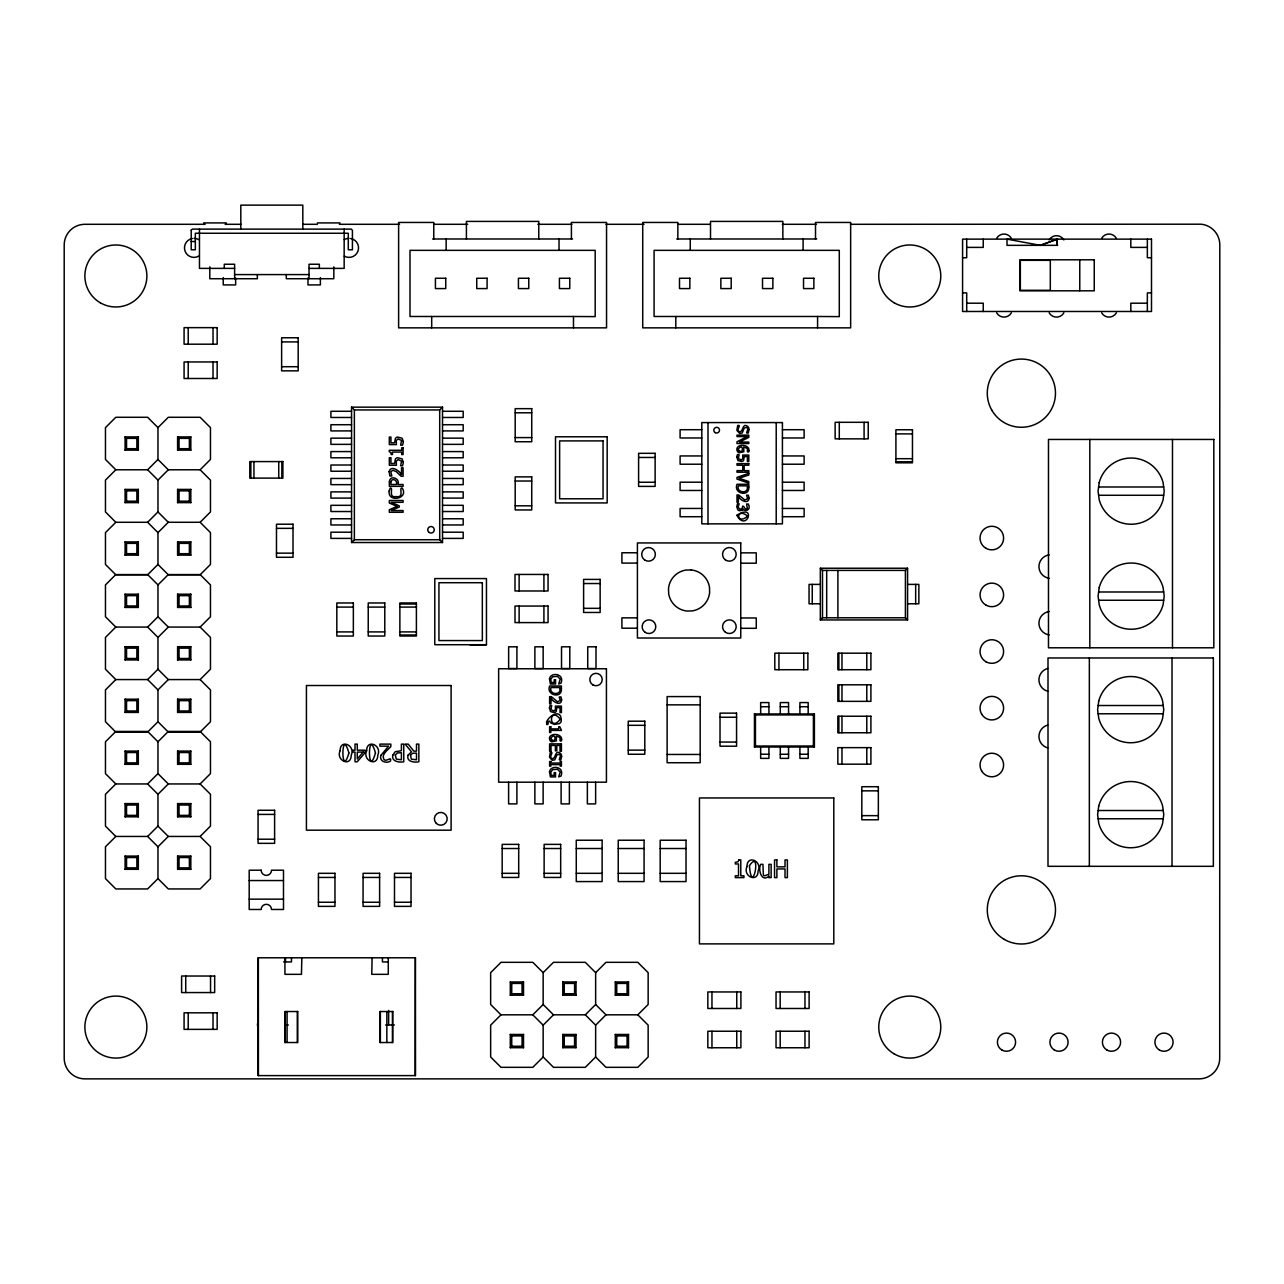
<?xml version="1.0" encoding="UTF-8"?>
<svg xmlns="http://www.w3.org/2000/svg" width="1284" height="1284" viewBox="0 0 1284 1284"><rect width="100%" height="100%" fill="white"/><g stroke="black" fill="none" stroke-linecap="round" stroke-linejoin="round"><path stroke-width="1.5" d="M301.82 957.784L301.467 974.331L284.936 974.331L284.936 957.784M372.103 957.784L371.75 974.331L388.282 974.331L388.282 957.784M550.676 738.412C556.502 730.323 556.486 746.036 550.676 738.412A1.942 1.942 0 0 0 551.35 739.953M738.043 449.32C743.885 441.247 743.869 456.96 738.043 449.32A1.942 1.942 0 0 0 738.717 450.861M743.195 509.25C745.202 511.979 751.557 510.053 748.315 504.018L746.63 504.018L747.304 508.416C744.543 511.016 744.576 505.559 742.73 506.105L742.04 508.849L739.552 509.09L738.123 506.827L739.151 503.809L737.481 503.697L736.759 506.923L737.851 509.828A3.675 3.675 0 0 0 739.728 510.791L743.195 509.25A2.552 2.552 0 0 1 741.799 510.631M125.094 450.138L126.538 448.694L126.538 438.358L125.094 436.913L138.319 436.913L138.319 450.138L125.094 450.138L125.094 436.913M138.319 450.138L136.874 448.694L136.874 438.358L138.319 436.913M157.964 459.447L168.3 469.784L200.127 469.784L210.464 459.447L210.464 427.62L200.127 417.284L168.3 417.284L157.964 427.62L157.964 459.447L147.628 469.784L115.801 469.784L105.465 480.12L105.465 511.947L115.801 522.283L147.628 522.283L157.964 532.619L157.964 564.446L147.628 574.783L115.801 574.783L105.465 564.446L105.465 532.619L115.801 522.283M125.094 502.638L126.538 501.193L136.874 501.193L138.319 502.638L138.319 489.413L125.094 489.413L125.094 502.638L138.319 502.638M136.874 501.193L136.874 490.857L138.319 489.413M177.593 450.138L179.038 448.694L189.374 448.694L190.818 450.138L177.593 450.138L177.593 436.913L190.818 436.913L190.818 450.138M189.374 448.694L189.374 438.358L190.818 436.913M147.628 522.283L157.964 511.947L157.964 480.12L168.3 469.784M125.094 555.137L126.538 553.693L136.874 553.693L138.319 555.137L125.094 555.137L125.094 541.912L138.319 541.912L138.319 555.137M136.874 553.693L136.874 543.357L138.319 541.912M177.593 502.638L179.038 501.193L189.374 501.193L190.818 502.638L177.593 502.638L177.593 489.413L190.818 489.413L190.818 502.638M189.374 501.193L189.374 490.857L190.818 489.413M157.964 532.619L168.3 522.283L200.127 522.283L210.464 511.947L210.464 480.12L200.127 469.784M125.094 607.444L126.538 605.984L126.538 595.648L125.094 594.203L138.319 594.203L138.319 607.444L125.094 607.444L125.094 594.203M138.319 607.444L136.874 605.984L136.874 595.648L138.319 594.203M177.593 555.137L179.038 553.693L189.374 553.693L190.818 555.137L190.818 541.912L177.593 541.912L177.593 555.137L190.818 555.137M189.374 553.693L189.374 543.357L190.818 541.912M157.964 616.737L168.3 627.073L200.127 627.073L210.464 616.737L210.464 584.91L200.127 574.574L168.3 574.574L157.964 584.91L157.964 616.737L147.628 627.073L115.801 627.073L105.465 637.41L105.465 669.237L115.801 679.573L147.628 679.573L157.964 689.909L157.964 721.736L147.628 732.073L115.801 732.073L105.465 721.736L105.465 689.909L115.801 679.573M125.094 659.928L126.538 658.483L136.874 658.483L138.319 659.928L138.319 646.703L125.094 646.703L125.094 659.928L138.319 659.928M136.874 658.483L136.874 648.147L138.319 646.703M177.593 607.444L179.038 605.984L189.374 605.984L190.818 607.444L177.593 607.444L177.593 594.203L190.818 594.203L190.818 607.444M177.593 594.203L179.038 595.648L189.374 595.648L190.818 594.203M147.628 679.573L157.964 669.237L157.964 637.41L168.3 627.073M125.094 712.427L126.538 710.983L136.874 710.983L138.319 712.427L138.319 699.202L125.094 699.202L125.094 712.427L138.319 712.427M125.094 699.202L126.538 700.647L136.874 700.647L138.319 699.202M177.593 659.928L179.038 658.483L189.374 658.483L190.818 659.928L177.593 659.928L177.593 646.703L190.818 646.703L190.818 659.928M189.374 658.483L189.374 648.147L190.818 646.703M157.964 689.909L168.3 679.573L200.127 679.573L210.464 669.237L210.464 637.41L200.127 627.073M442.515 542.522L439.706 539.729L439.706 409.949L442.515 407.156L351.559 407.156L351.559 542.522L442.515 542.522L442.515 407.156M125.094 764.317L126.538 762.873L136.874 762.873L138.319 764.317L138.319 751.092L125.094 751.092L125.094 764.317L138.319 764.317M136.874 762.873L136.874 752.536L138.319 751.092M177.593 712.427L179.038 710.983L189.374 710.983L190.818 712.427L190.818 699.202L177.593 699.202L177.593 712.427L190.818 712.427M189.374 710.983L189.374 700.647L190.818 699.202M351.559 542.522L354.368 539.729L354.368 409.949L351.559 407.156M157.964 773.61L168.3 783.946L200.127 783.946L210.464 773.61L210.464 741.783L200.127 731.447L168.3 731.447L157.964 741.783L157.964 773.61L147.628 783.946L115.801 783.946L105.465 794.282L105.465 826.11L115.801 836.446L147.628 836.446L157.964 846.782L157.964 878.609L147.628 888.945L115.801 888.945L105.465 878.609L105.465 846.782L115.801 836.446M125.094 816.817L126.538 815.372L136.874 815.372L138.319 816.817L138.319 803.591L125.094 803.591L125.094 816.817L138.319 816.817M136.874 815.372L136.874 805.036L138.319 803.591M177.593 764.317L179.038 762.873L189.374 762.873L190.818 764.317L190.818 751.092L177.593 751.092L177.593 764.317L190.818 764.317M189.374 762.873L189.374 752.536L190.818 751.092M147.628 836.446L157.964 826.11L157.964 794.282L168.3 783.946M125.094 869.316L126.538 867.872L136.874 867.872L138.319 869.316L138.319 856.091L125.094 856.091L125.094 869.316L138.319 869.316M136.874 867.872L136.874 857.535L138.319 856.091M177.593 816.817L179.038 815.372L189.374 815.372L190.818 816.817L177.593 816.817L177.593 803.591L190.818 803.591L190.818 816.817M189.374 815.372L189.374 805.036L190.818 803.591M157.964 846.782L168.3 836.446L200.127 836.446L210.464 846.782L210.464 878.609L200.127 888.945L168.3 888.945L157.964 878.609M200.127 836.446L210.464 826.11L210.464 794.282L200.127 783.946M177.593 869.316L179.038 867.872L189.374 867.872L190.818 869.316L190.818 856.091L177.593 856.091L177.593 869.316L190.818 869.316M189.374 867.872L189.374 857.535L190.818 856.091M820.332 619.947L822.498 617.781L905.413 617.781L907.579 619.947L907.579 568.234L820.332 568.234L820.332 619.947L907.579 619.947M820.332 568.234L822.498 570.401L905.413 570.401L907.579 568.234M754.446 747.015L755.441 746.02L813.398 746.02L814.393 747.015L814.393 713.952L754.446 713.952L754.446 747.015L814.393 747.015M510.294 995.196L511.738 993.752L511.738 983.416L510.294 981.971L523.519 981.971L523.519 995.196L510.294 995.196L510.294 981.971M523.519 995.196L522.074 993.752L522.074 983.416L523.519 981.971M500.985 1014.825L490.648 1025.162L490.648 1056.989L500.985 1067.325L532.812 1067.325L543.148 1056.989L543.148 1025.162L553.484 1014.825L585.311 1014.825L595.648 1004.489L595.648 972.662L585.311 962.326L553.484 962.326L543.148 972.662L543.148 1004.489L532.812 1014.825L500.985 1014.825L490.648 1004.489L490.648 972.662L500.985 962.326L532.812 962.326L543.148 972.662M754.446 713.952L755.441 714.931L813.398 714.931L814.393 713.952M510.294 1047.696L511.738 1046.251L522.074 1046.251L523.519 1047.696L523.519 1034.471L510.294 1034.471L510.294 1047.696L523.519 1047.696M522.074 1046.251L522.074 1035.915L523.519 1034.471M562.793 995.196L564.238 993.752L564.238 983.416L562.793 981.971L562.793 995.196L576.018 995.196L576.018 981.971L562.793 981.971M576.018 995.196L574.574 993.752L574.574 983.416L576.018 981.971M595.648 972.662L605.984 962.326L637.811 962.326L648.147 972.662L648.147 1004.489L637.811 1014.825L605.984 1014.825L595.648 1004.489M562.793 1047.696L564.238 1046.251L574.574 1046.251L576.018 1047.696L576.018 1034.471L562.793 1034.471L562.793 1047.696L576.018 1047.696M574.574 1046.251L574.574 1035.915L576.018 1034.471M615.293 995.196L616.737 993.752L616.737 983.416L615.293 981.971L615.293 995.196L628.518 995.196L628.518 981.971L615.293 981.971M628.518 995.196L627.073 993.752L627.073 983.416L628.518 981.971M637.811 1014.825L648.147 1025.162L648.147 1056.989L637.811 1067.325L605.984 1067.325L595.648 1056.989L595.648 1025.162L605.984 1014.825M595.648 1056.989L585.311 1067.325L553.484 1067.325L543.148 1056.989M615.293 1047.696L616.737 1046.251L627.073 1046.251L628.518 1047.696L615.293 1047.696L615.293 1034.471L628.518 1034.471L628.518 1047.696M627.073 1046.251L627.073 1035.915L628.518 1034.471M1057.647 245.34L1007.009 245.34L1007.009 239.129L1040.265 245.34L1057.117 239.129L1057.117 245.34L1057.037 239.129M1040.265 245.34L1057.647 239.129M203.626 222.918L226.321 222.918M317.308 222.918L340.003 222.918M205.119 224.299L84.872 224.299A20.672 20.672 0 0 0 64.2 244.875L64.2 1058.193A20.672 20.672 0 0 0 84.872 1078.865L1199.031 1078.865A20.672 20.672 0 0 0 1219.704 1058.193L1219.8 244.971A20.721 20.721 0 0 0 1201.102 224.202L850.473 224.299M225.165 224.299L241.199 224.299M303.329 224.299L317.357 224.299M339.393 224.299L399.533 224.299M433.591 224.299L467.665 224.299M537.819 224.299L571.878 224.299M605.952 224.299L644.038 224.299M678.112 224.299L710.18 224.299M782.325 224.299L816.399 224.299M432.612 238.984L572.568 238.984M676.716 238.984L816.672 238.984M191.204 241.52L195.345 241.52M966.708 247.395L983.239 247.395L983.239 239.129M1147.35 247.395L1130.819 247.395L1130.819 239.129M962.583 257.731L966.708 257.731L966.708 239.129M1151.491 257.731L1147.35 257.731L1147.35 239.129M234.619 268.388L199.469 268.388L199.469 229.114M309.027 268.388L344.16 268.388L344.16 229.114M234.619 274.583L309.027 274.583M962.583 292.88L966.708 292.88L966.708 311.482M1151.491 292.88L1147.35 292.88L1147.35 311.482M966.708 303.201L983.239 303.201L983.239 311.482M1147.35 303.201L1130.819 303.201L1130.819 311.482M573.483 316.49L409.997 316.49L409.997 250.348L595.182 250.348L595.182 316.618L573.483 316.49L573.483 327.853M817.587 316.49L654.086 316.49L654.086 250.348L839.287 250.348L839.287 316.618L817.587 316.49L817.587 327.853M281.629 341.913L298.177 341.913M281.629 366.71L298.177 366.71M354.368 409.949L439.706 409.949M351.559 411.281L330.903 411.281L330.903 417.477L351.559 417.477M442.515 411.281L463.187 411.281L463.187 417.477L442.515 417.477M515.189 412.806L531.736 412.806M351.559 424.715L330.903 424.715L330.903 430.91L351.559 430.91M442.515 424.715L463.187 424.715L463.187 430.91L442.515 430.91M701.802 429.707L680.103 429.707L680.103 437.972L701.802 437.972M782.421 429.707L804.121 429.707L804.121 437.972L782.421 437.972M895.911 433.896L912.459 433.896M515.189 437.603L531.736 437.603M351.559 438.149L330.903 438.149L330.903 444.36L351.559 444.36M442.515 438.149L463.187 438.149L463.187 444.36L442.515 444.36M126.538 438.358L136.874 438.358M177.593 436.913L179.038 438.358L189.374 438.358M126.538 448.694L136.874 448.694M351.559 451.583L330.903 451.583L330.903 457.794L351.559 457.794M442.515 451.583L463.187 451.583L463.187 457.794L442.515 457.794M701.802 455.948L680.103 455.948L680.103 464.214L701.802 464.214M782.421 455.948L804.121 455.948L804.121 464.214L782.421 464.214M638.597 457.457L655.129 457.457M895.911 458.693L912.459 458.693M895.911 461.791L912.459 461.791M351.559 465.017L330.903 465.017L330.903 471.228L351.559 471.228M442.515 465.017L463.187 465.017L463.187 471.228L442.515 471.228M351.559 478.451L330.903 478.451L330.903 484.662L351.559 484.662M442.515 478.451L463.187 478.451L463.187 484.662L442.515 484.662M515.189 481.018L531.736 481.018M638.597 482.254L655.129 482.254M701.802 482.206L680.103 482.206L680.103 490.472L701.802 490.472M782.421 482.206L804.121 482.206L804.121 490.472L782.421 490.472M1098.622 486.989L1163.673 486.989M125.094 489.413L126.538 490.857L136.874 490.857M177.593 489.413L179.038 490.857L189.374 490.857M351.559 491.884L330.903 491.884L330.903 498.096L351.559 498.096M442.515 491.884L463.187 491.884L463.187 498.096L442.515 498.096M1098.622 495.271L1163.673 495.271M351.559 505.318L330.903 505.318L330.903 511.53L351.559 511.53M442.515 505.318L463.187 505.318L463.187 511.53L442.515 511.53M515.189 505.816L531.736 505.816M701.802 508.448L680.103 508.448L680.103 516.714L701.802 516.714M782.421 508.448L804.121 508.448L804.121 516.714L782.421 516.714M351.559 518.768L330.903 518.768L330.903 524.963L351.559 524.963M442.515 518.768L463.187 518.768L463.187 524.963L442.515 524.963M276.477 528.35L293.009 528.35M351.559 532.202L330.903 532.202L330.903 538.397L351.559 538.397M442.515 532.202L463.187 532.202L463.187 538.397L442.515 538.397M354.368 539.729L439.706 539.729M125.094 541.912L126.538 543.357L136.874 543.357M177.593 541.912L179.038 543.357L189.374 543.357M637.346 552.762L621.905 552.762L621.905 563.098L637.346 563.098M740.804 552.858L756.26 552.858L756.26 563.194L740.804 563.194M276.477 553.147L293.009 553.147M583.61 583.53L600.142 583.53M820.332 584.397L809.048 584.397L809.048 603.785L820.332 603.785M907.579 584.397L918.862 584.397L918.862 603.785L907.579 603.785M1098.622 591.988L1163.673 591.988M126.538 595.648L136.874 595.648M1098.622 600.254L1163.673 600.254M399.87 603.994L416.401 603.994M126.538 605.984L136.874 605.984M336.825 607.091L353.357 607.091M368.235 607.091L384.783 607.091M399.87 607.091L416.401 607.091M583.61 608.327L600.142 608.327M637.346 617.861L621.905 617.861L621.905 628.197L637.346 628.197M740.804 617.973L756.26 617.973L756.26 628.309L740.804 628.309M336.825 631.905L353.357 631.905M368.235 631.905L384.783 631.905M399.87 631.905L416.401 631.905M399.87 635.002L416.401 635.002M486.459 644.712L434.794 644.712L434.794 578.57L486.459 578.57L486.459 644.777L469.928 644.777M125.094 646.703L126.538 648.147L136.874 648.147M177.593 646.703L179.038 648.147L189.374 648.147M177.593 699.202L179.038 700.647L189.374 700.647M667.118 704.852L700.181 704.852M1098.157 705.51L1163.208 705.51M760.658 706.714L768.923 706.714M780.287 706.714L788.553 706.714M799.916 706.714L808.182 706.714M1098.157 713.776L1163.208 713.776M720.019 717.258L736.567 717.258M628.261 725.316L644.793 725.316M720.019 742.056L736.567 742.056M628.261 750.129L644.793 750.129M125.094 751.092L126.538 752.536L136.874 752.536M177.593 751.092L179.038 752.536L189.374 752.536M760.658 754.254L768.923 754.254M780.287 754.254L788.553 754.254M799.916 754.254L808.182 754.254M667.118 754.462L700.181 754.462M861.821 790.848L878.352 790.848M125.094 803.591L126.538 805.036L136.874 805.036M177.593 803.591L179.038 805.036L189.374 805.036M1098.157 810.509L1163.208 810.509M258.068 814.409L274.615 814.409M861.821 815.645L878.352 815.645M1098.157 818.775L1163.208 818.775M258.068 839.206L274.615 839.206M502.172 848.515L518.704 848.515M544.127 848.515L560.675 848.515M576.275 848.515L602.116 848.515M618.23 848.515L644.07 848.515M660.185 848.515L686.025 848.515M125.094 856.091L126.538 857.535L136.874 857.535M177.593 856.091L179.038 857.535L189.374 857.535M502.172 873.313L518.704 873.313M544.127 873.313L560.675 873.313M576.275 873.313L602.116 873.313M618.23 873.313L644.07 873.313M660.185 873.313L686.025 873.313M318.432 877.437L334.963 877.437M363.067 877.437L379.615 877.437M394.493 877.437L411.024 877.437M249.192 880.551L283.491 880.551M249.192 899.153L283.491 899.153M318.432 902.251L334.963 902.251M363.067 902.251L379.615 902.251M394.493 902.251L411.024 902.251M283.603 961.925L291.484 961.925L291.484 957.784M388.346 961.925L382.439 961.925L382.439 957.784M511.738 983.416L522.074 983.416M564.238 983.416L574.574 983.416M616.737 983.416L627.073 983.416M511.738 993.752L522.074 993.752M564.238 993.752L574.574 993.752M616.737 993.752L627.073 993.752M285.289 1024.969L288.322 1024.969M385.601 1024.969L394.397 1024.969M510.294 1034.471L511.738 1035.915L522.074 1035.915M562.793 1034.471L564.238 1035.915L574.574 1035.915M615.293 1034.471L616.737 1035.915L627.073 1035.915M157.964 427.62L147.628 417.284L115.801 417.284L105.465 427.62L105.465 459.447L115.801 469.784M147.628 469.784L157.964 480.12M200.127 522.283L210.464 532.619L210.464 564.446L200.127 574.783L168.3 574.783L157.964 564.446M157.964 511.947L168.3 522.283M157.964 584.91L147.628 574.574L115.801 574.574L105.465 584.91L105.465 616.737L115.801 627.073M585.311 1014.825L595.648 1025.162M543.148 1004.489L553.484 1014.825M147.628 627.073L157.964 637.41M200.127 679.573L210.464 689.909L210.464 721.736L200.127 732.073L168.3 732.073L157.964 721.736M532.812 1014.825L543.148 1025.162M157.964 669.237L168.3 679.573M157.964 741.783L147.628 731.447L115.801 731.447L105.465 741.783L105.465 773.61L115.801 783.946M147.628 783.946L157.964 794.282M157.964 826.11L168.3 836.446M1172.485 439.449L1172.485 647.794M1172.019 657.97L1172.019 866.315M1089.811 439.449L1089.811 647.794M1089.346 657.97L1089.346 866.315M1079.764 259.801L1079.764 290.81M915.669 584.397L915.669 603.785M905.413 570.401L905.413 617.781M866.78 653.187L866.78 669.718M866.78 684.805L866.78 701.353M866.78 716.231L866.78 732.763M866.78 747.641L866.78 764.173M864.084 422.308L864.084 438.855M841.967 653.187L841.967 669.718M841.967 684.805L841.967 701.353M841.967 716.231L841.967 732.763M841.967 747.641L841.967 764.173M839.287 422.308L839.287 438.855M838.869 653.187L838.869 669.718M838.869 684.805L838.869 701.353M838.869 716.231L838.869 732.763M837.906 570.401L837.906 617.781M826.687 570.401L826.687 617.781M822.498 570.401L822.498 617.781M815.517 238.984L815.517 222.453L850.65 222.453L850.65 327.853L642.722 327.853L642.722 222.453L677.856 222.453L677.856 238.984M813.398 714.931L813.398 746.02M812.242 584.397L812.242 603.785M808.182 713.952L808.182 702.573L799.916 702.573L799.916 713.952M808.182 747.015L808.182 758.379L799.916 758.379L799.916 747.015M804.972 991.954L804.972 1008.486M804.972 1031.229L804.972 1047.76M803.736 653.187L803.736 669.718M803.11 238.984L803.11 250.348M788.553 713.952L788.553 702.573L780.287 702.573L780.287 713.952M788.553 747.015L788.553 758.379L780.287 758.379L780.287 747.015M782.855 238.984L782.855 221.41L710.517 221.41L710.517 238.984M780.174 991.954L780.174 1008.486M780.174 1031.229L780.174 1047.76M778.939 653.187L778.939 669.718M776.21 422.58L776.21 523.856M768.923 713.952L768.923 702.573L760.658 702.573L760.658 713.952M768.923 747.015L768.923 758.379L760.658 758.379L760.658 747.015M755.441 714.931L755.441 746.02M736.759 991.954L736.759 1008.486M736.759 1031.229L736.759 1047.76M711.962 991.954L711.962 1008.486M711.962 1031.229L711.962 1047.76M707.998 422.58L707.998 523.856M690.262 238.984L690.262 250.348M675.801 316.49L675.801 327.853M616.737 1035.915L616.737 1046.251M595.632 782.197L595.632 803.896L587.366 803.896L587.366 782.197M571.412 238.984L571.412 222.453L606.546 222.453L606.546 327.853L398.618 327.853L398.618 222.453L433.767 222.453L433.767 238.984M569.39 782.197L569.39 803.896L561.108 803.896L561.108 782.197M564.238 1035.915L564.238 1046.251M559.022 238.984L559.022 250.348M543.918 574.446L543.918 590.977M543.918 606.064L543.918 622.596M543.132 782.197L543.132 803.896L534.866 803.896L534.866 782.197M538.766 238.984L538.766 221.41L466.413 221.41L466.413 238.984M519.121 574.446L519.121 590.977M519.121 606.064L519.121 622.596M516.89 782.197L516.89 803.896L508.608 803.896L508.608 782.197M511.738 1035.915L511.738 1046.251M446.158 238.984L446.158 250.348M431.697 316.49L431.697 327.853M415.294 957.784L415.149 1075.607M392.423 1011.535L392.423 1042.528M388.635 1010.428L388.635 1024.969M386.837 1011.92L386.837 1042.496M380.369 1011.535L380.369 1042.528M333.824 266.863L333.824 278.724L286.284 278.724L286.284 274.583M320.39 277.569L320.39 284.92L307.983 284.92L307.983 278.034M319.347 268.388L319.347 264.247L309.027 264.247L309.027 278.724M302.815 229.114L302.815 205.135L240.814 205.135L240.814 229.114M297.342 1011.535L297.342 1042.528M287.086 1011.535L287.086 1042.351M285.497 957.784L285.497 961.925M285.289 1011.535L285.289 1042.528M281.838 461.582L281.838 478.113M278.74 461.582L278.74 478.113M258.357 957.784L258.421 1075.607M257.346 274.583L257.346 278.724L209.806 278.724L209.806 266.863M253.943 461.582L253.943 478.113M250.845 461.582L250.845 478.113M235.646 278.034L235.646 284.92L223.239 284.92L223.239 277.569M234.619 278.724L234.619 264.247L224.283 264.247L224.283 268.388M213.016 327.645L213.016 344.192M213.016 361.96L213.016 378.491M213.016 1012.819L213.016 1029.367M210.544 976.033L210.544 992.564M189.374 595.648L189.374 605.984M188.218 327.645L188.218 344.192M188.218 361.96L188.218 378.491M188.218 1012.819L188.218 1029.367M185.731 976.033L185.731 992.564M179.038 438.358L179.038 448.694M179.038 490.857L179.038 501.193M179.038 543.357L179.038 553.693M179.038 595.648L179.038 605.984M179.038 648.147L179.038 658.483M179.038 700.647L179.038 710.983M179.038 752.536L179.038 762.873M179.038 805.036L179.038 815.372M179.038 857.535L179.038 867.872M136.874 700.647L136.874 710.983M126.538 490.857L126.538 501.193M126.538 543.357L126.538 553.693M126.538 648.147L126.538 658.483M126.538 700.647L126.538 710.983M126.538 752.536L126.538 762.873M126.538 805.036L126.538 815.372M126.538 857.535L126.538 867.872M1047.68 747.866A11.781 11.781 0 0 1 1047.68 725.107M1047.68 691.225A11.781 11.781 0 0 1 1047.68 668.466M1049.221 634.906A11.781 11.781 0 0 1 1049.221 611.537M1049.221 578.265A11.781 11.781 0 0 1 1049.221 554.897M258.148 1027.184A5.168 5.168 0 0 1 258.148 1022.016M198.747 256.11A9.502 9.502 0 0 1 185.056 251.118A9.502 9.502 0 0 1 192.359 238.503M193.996 238.359A9.502 9.502 0 0 1 198.747 239.643M350.644 238.503A9.502 9.502 0 0 1 357.963 251.118A9.502 9.502 0 0 1 344.256 256.11M344.256 239.643A9.502 9.502 0 0 1 349.023 238.359M1011.359 312.879A8.474 8.474 0 0 1 996.673 312.879M1116.358 312.879A8.474 8.474 0 0 1 1101.672 312.879M996.673 238.262A8.474 8.474 0 0 1 1011.359 238.262M1101.672 238.262A8.474 8.474 0 0 1 1116.358 238.262M1063.858 312.879A8.474 8.474 0 0 1 1049.172 312.879M1049.172 239.915A8.474 8.474 0 0 1 1063.858 239.915M340.083 750.739C335.606 760.561 351.174 767.463 351.222 755.169C355.732 745.33 340.132 738.444 340.083 750.739M366.646 750.739C362.168 760.561 377.737 767.463 377.785 755.169C382.295 745.33 366.694 738.444 366.646 750.739M746.967 866.556C742.457 876.394 758.058 883.28 758.106 870.985C762.6 861.163 747.015 854.261 746.967 866.556M348.895 752.938C340.918 781.202 340.902 724.722 348.895 752.938M375.458 752.938C367.481 781.202 367.465 724.722 375.458 752.938M560.065 688.754C560.867 695.944 548.733 694.516 550.964 687.55L560.065 687.55L560.065 688.754M561.413 688.673C562.328 699.106 545.764 695.511 549.616 685.977L561.413 685.977L561.413 688.673M747.448 487.037C748.251 494.228 736.101 492.815 738.348 485.833L747.448 485.833L747.448 487.037M748.797 486.957C749.696 497.406 733.132 493.794 737 484.277L748.797 484.277L748.797 486.957M749.423 865.673C752.071 898.768 762.182 847.199 749.423 865.673M389.389 481.741L389.325 486.331L403.08 486.331L403.08 484.501L397.96 484.501C400.399 478.178 389.855 474.615 389.389 481.741M561.622 756.437L560.867 759.951C556.598 761.011 562.777 755.73 559.166 754.27L556.839 754.976L554.832 759.839L552.297 760.337L549.472 757.239L550.322 752.392C554.8 751.284 548.091 757.03 551.943 758.603C556.149 759.438 554.608 749.471 560.145 753.098A3.756 3.756 0 0 1 561.381 754.864L561.622 756.437M749.005 429.546L748.251 433.045C743.966 434.12 750.145 428.84 746.55 427.379L744.222 428.086L742.216 432.949L739.664 433.446L736.856 430.349L737.706 425.486C742.168 424.394 735.459 430.14 739.311 431.713C743.532 432.548 741.975 422.58 747.513 426.208A3.756 3.756 0 0 1 748.765 427.957L749.005 429.546M561.638 739.793C561.541 742.361 559.022 741.012 560.209 738.878A2.953 2.953 0 0 0 559.278 737.193L556.325 736.117L556.453 740.868L551.767 741.847A3.756 3.756 0 0 1 550.001 740.467C546.358 732.795 562.248 732.313 561.638 739.793M749.005 450.7C748.925 453.284 746.405 451.936 747.593 449.785A2.953 2.953 0 0 0 746.662 448.116L743.709 447.041L743.837 451.775L739.151 452.771A3.756 3.756 0 0 1 737.385 451.39C733.742 443.718 749.631 443.237 749.005 450.7M403.369 441.568L402.582 445.163L400.64 445.163L401.571 440.46L398.04 438.887L396.226 440.589L396.419 444.601L389.325 444.601L389.325 437.058L390.946 437.058L390.946 442.819L394.605 442.819L395.392 438.39A3.419 3.419 0 0 1 397.575 437.058L402.02 438.181L403.369 441.568M403.369 462.224L402.582 465.819L400.64 465.819L401.571 461.117L398.04 459.56L396.226 461.261L396.419 465.257L389.325 465.257L389.325 457.714L390.946 457.714L390.946 463.476L394.605 463.476L395.392 459.046A3.419 3.419 0 0 1 397.575 457.714L402.02 458.837L403.369 462.224M549.424 707.869L550.531 711.609L554.351 712.572A2.921 2.921 0 0 0 556.213 711.432L556.887 707.628L560.033 707.628L560.033 712.572L561.413 712.572L561.413 706.104L555.346 706.104L555.507 709.538L553.95 710.999L550.916 709.667L551.719 705.622L550.05 705.622L549.424 707.869M736.807 456.831L737.915 460.571L741.719 461.518A2.921 2.921 0 0 0 743.596 460.394L744.271 456.59L747.4 456.59L747.4 461.534L748.797 461.534L748.797 455.066L742.714 455.066L742.874 458.5L741.333 459.945L738.3 458.613L739.102 454.68L737.433 454.584L736.807 456.831M191.22 230.189L191.204 249.786L195.345 249.786L195.345 233.255L348.285 233.255L348.285 249.786L352.426 249.786L352.426 230.366L351.334 229.13L192.456 229.114L191.252 230.029M389.1 471.565L389.871 476.011L391.829 476.011L390.785 471.677L392.92 470.265L396.291 471.645L401.154 476.284L403.08 476.284L403.08 467.793L401.507 467.793L401.507 474.566C399.388 470.843 391.074 464.696 389.1 471.565M561.654 699.924C561.076 706.665 552.666 701.818 550.98 698.127L550.98 703.921L549.616 703.921L549.616 696.65L551.285 696.65L557.4 701.69L560.177 700.599L559.262 696.987L560.947 696.891L561.654 699.924M749.037 498.208C748.444 504.949 740.033 500.118 738.348 496.427L738.348 502.221L737 502.221L737 494.934L738.653 494.934L744.768 499.99L747.545 498.898L746.646 495.191L748.331 495.191L749.037 498.208M546.567 722.025L546.743 724.481C549.632 725.476 546.454 720.693 549.712 721.11A4.382 4.382 0 0 0 551.061 723.069L554.415 724.385L559.198 723.63A4.526 4.526 0 0 0 561.236 721.399C562.007 707.901 549.103 715.268 546.567 722.025M389.18 491.002C387.367 503.087 409.403 498.77 402.149 488.048C398.441 487.214 404.845 498.224 396.226 496.587C387.608 498.208 393.915 487.438 390.24 488.048L389.18 491.002M549.488 678.899L550.403 684.003L555.555 684.003L555.555 679.734L554.174 679.734L554.174 682.462L551.125 682.462L550.836 679.172L552.682 676.732L557.497 676.379L560.193 679.108L558.717 683.971L560.98 683.168A7.56 7.56 0 0 0 561.638 680.103C562.103 673.314 550.435 672.367 549.488 678.899M549.488 771.796L550.403 776.916L555.555 776.916L555.555 772.631L554.174 772.631L554.174 775.359L551.125 775.359L550.836 772.069L552.682 769.63L557.497 769.277L560.193 772.005L558.717 776.868L560.98 776.082A7.56 7.56 0 0 0 561.638 773C562.103 766.211 550.435 765.28 549.488 771.796M391.026 481.548L390.898 484.501L396.403 484.501C398.136 480.81 392.326 477.231 391.026 481.548M392.695 755.345C391.411 761.637 399.356 762.648 403.754 761.797L403.754 744.11L401.411 744.11L401.411 750.707L395.135 751.734L392.695 755.345M560.306 719.233C548.525 733.822 548.573 704.627 560.306 719.233M736.856 515.301C746.694 532.86 757.078 502.526 736.856 515.301M380.915 755.377C378.828 761.219 386.275 763.948 390.48 761.091C391.925 755.522 386.211 762.519 383.948 759.406C380.979 754.238 387.945 750 390.85 746.598L390.85 744.11L379.92 744.11L379.92 746.148L388.619 746.148L380.915 755.377M747.721 516.216C735.668 526.167 735.764 506.249 747.721 516.216M1099.2 482.575L1098.077 491.13L1099.2 499.685A33.063 33.063 0 0 0 1163.095 499.685L1164.219 491.13L1163.095 482.575A33.063 33.063 0 0 0 1099.2 482.575M1099.2 587.574L1098.077 596.129L1099.2 604.684A33.063 33.063 0 0 0 1163.095 604.684L1164.219 596.129L1163.095 587.574A33.063 33.063 0 0 0 1099.2 587.574M1098.735 701.08L1097.611 709.651L1098.735 718.205A33.063 33.063 0 0 0 1162.63 718.205L1163.753 709.651L1162.63 701.08A33.063 33.063 0 0 0 1098.735 701.08M1098.735 806.079L1097.611 814.65L1098.735 823.204A33.063 33.063 0 0 0 1162.63 823.204L1163.753 814.65L1162.63 806.079A33.063 33.063 0 0 0 1098.735 806.079M408.023 755.217C406.033 761.701 414.443 762.776 418.857 761.797L418.857 744.11L416.498 744.11L416.498 751.14L413.817 751.14L408.216 744.11L405.15 744.11L411.458 751.814L408.023 755.217M410.479 755.201L411.362 759.165L416.498 759.775L416.498 753.098L412.613 753.275L410.479 755.201M395.279 754.928L396.307 759.101L401.411 759.775L401.411 752.713L397.494 752.938L395.279 754.928M738.958 859.863L737.979 861.821L735.299 862.334L735.299 863.955L738.509 863.955L738.509 875.8L735.299 875.8L735.299 877.614L743.934 877.614L743.934 875.8L740.788 875.8L740.788 859.863L738.958 859.863M363.244 752.087L357.289 759.005L357.289 752.087L363.244 752.087M365.105 752.681L357.193 761.797L355.01 761.797L355.01 752.087L352.907 752.087L352.907 750.193L355.01 750.193L355.01 744.11L357.289 744.11L357.289 750.193L365.105 750.193L365.105 752.681M768.891 876.137C761.605 882.814 757.801 869.653 760.706 864.341L762.937 864.341L763.37 874.869A1.717 1.717 0 0 0 764.67 875.8L768.891 874.244L768.891 864.341L771.138 864.341L771.138 877.614L768.891 877.614L768.891 876.137M747.16 436.576L737 441.792L737 443.542L748.797 443.542L748.797 442.081L739.456 442.081L748.797 437.33L748.797 435.116L737 435.116L737 436.576L747.16 436.576M396.997 506.345L389.325 509.78L389.325 512.284L403.08 512.284L403.08 510.567L391.235 510.567L399.292 507.003L399.292 505.896L391.235 502.317L403.08 502.317L403.08 500.487L389.325 500.487L389.325 503.023L396.997 506.345M748.797 473.331L737 477.391L737 479.092L748.797 483.137L748.797 481.548L739.006 478.274L748.797 475.016L748.797 473.331M691.193 569.919L685.784 570.08A20.672 20.672 0 0 0 668.515 588.377L668.675 593.77A20.672 20.672 0 0 0 686.972 611.04L692.365 610.895A20.672 20.672 0 0 0 709.635 592.582L709.49 587.189A20.672 20.672 0 0 0 691.193 569.919M1151.491 239.129L962.583 239.129L962.583 311.482L1151.491 311.482L1151.491 239.129M1094.241 259.801L1019.833 259.801L1019.833 290.81L1094.241 290.81L1094.241 259.801M1050.312 260.315L1020.347 260.315L1020.347 290.296L1050.312 290.296L1050.312 260.315M445.741 278.259L435.42 278.259L435.42 288.579L445.741 288.579L445.741 278.259M487.085 278.259L476.749 278.259L476.749 288.579L487.085 288.579L487.085 278.259M528.767 278.259L518.431 278.259L518.431 288.579L528.767 288.579L528.767 278.259M569.759 278.259L559.423 278.259L559.423 288.579L569.759 288.579L569.759 278.259M689.845 278.259L679.509 278.259L679.509 288.579L689.845 288.579L689.845 278.259M731.19 278.259L720.854 278.259L720.854 288.579L731.19 288.579L731.19 278.259M772.856 278.259L762.519 278.259L762.519 288.579L772.856 288.579L772.856 278.259M813.863 278.259L803.527 278.259L803.527 288.579L813.863 288.579L813.863 278.259M217.157 327.645L184.077 327.645L184.077 344.192L217.157 344.192L217.157 327.645M298.177 337.772L281.629 337.772L281.629 370.851L298.177 370.851L298.177 337.772M217.157 361.96L184.077 361.96L184.077 378.491L217.157 378.491L217.157 361.96M531.736 408.665L515.189 408.665L515.189 441.744L531.736 441.744L531.736 408.665M868.225 422.308L835.146 422.308L835.146 438.855L868.225 438.855L868.225 422.308M782.421 422.58L701.802 422.58L701.802 523.856L782.421 523.856L782.421 422.58M912.459 429.755L895.911 429.755L895.911 462.818L912.459 462.818L912.459 429.755M607.172 436.785L555.507 436.785L555.507 502.927L607.172 502.927L607.172 436.785M1213.829 439.449L1048.482 439.449L1048.482 647.794L1213.829 647.794L1213.829 439.449M603.047 440.91L559.631 440.91L559.631 498.786L603.047 498.786L603.047 440.91M403.08 447.843L401.683 447.843L401.683 450.283L389.277 450.283L389.277 451.711L390.801 452.466L391.203 454.552L392.455 454.552L392.455 452.064L401.683 452.064L401.683 454.552L403.08 454.552L403.08 447.843M655.129 453.316L638.597 453.316L638.597 486.395L655.129 486.395L655.129 453.316M282.881 461.582L249.802 461.582L249.802 478.113L282.881 478.113L282.881 461.582M748.797 463.636L737 463.636L737 465.209L742.778 465.209L742.778 470.634L737 470.634L737 472.207L748.797 472.207L748.797 470.634L744.158 470.634L744.158 465.209L748.797 465.209L748.797 463.636M531.736 476.878L515.189 476.878L515.189 509.957L531.736 509.957L531.736 476.878M293.009 524.209L276.477 524.209L276.477 557.288L293.009 557.288L293.009 524.209M740.756 542.939L637.41 542.939L637.41 638.02L740.756 638.02L740.756 542.939M548.059 574.446L514.996 574.446L514.996 590.977L548.059 590.977L548.059 574.446M600.142 579.405L583.61 579.405L583.61 612.468L600.142 612.468L600.142 579.405M482.335 582.711L438.935 582.711L438.935 640.572L482.335 640.572L482.335 582.711M353.357 602.966L336.825 602.966L336.825 636.029L353.357 636.029L353.357 602.966M384.783 602.966L368.235 602.966L368.235 636.029L384.783 636.029L384.783 602.966M416.401 602.966L399.87 602.966L399.87 636.029L416.401 636.029L416.401 602.966M548.059 606.064L514.996 606.064L514.996 622.596L548.059 622.596L548.059 606.064M516.906 646.815L508.641 646.815L508.641 668.515L516.906 668.515L516.906 646.815M543.148 646.815L534.882 646.815L534.882 668.515L543.148 668.515L543.148 646.815M569.791 646.815L561.525 646.815L561.525 668.515L569.791 668.515L569.791 646.815M596.001 646.815L587.735 646.815L587.735 668.515L596.001 668.515L596.001 646.815M807.861 653.187L774.798 653.187L774.798 669.718L807.861 669.718L807.861 653.187M870.905 653.187L837.842 653.187L837.842 669.718L870.905 669.718L870.905 653.187M1213.348 657.97L1048.001 657.97L1048.001 866.315L1213.348 866.315L1213.348 657.97M606.433 668.755L498.641 668.755L498.641 782.197L606.433 782.197L606.433 668.755M870.905 684.805L837.842 684.805L837.842 701.353L870.905 701.353L870.905 684.805M451.101 685.512L306.427 685.512L306.427 830.186L451.101 830.186L451.101 685.512M700.181 696.586L667.118 696.586L667.118 762.728L700.181 762.728L700.181 696.586M736.567 713.134L720.019 713.134L720.019 746.197L736.567 746.197L736.567 713.134M870.905 716.231L837.842 716.231L837.842 732.763L870.905 732.763L870.905 716.231M644.793 721.191L628.261 721.191L628.261 754.254L644.793 754.254L644.793 721.191M550.82 726.76L549.616 726.76L549.616 732.506L550.82 732.506L550.82 730.419L561.461 730.419L559.808 726.76L558.733 726.76L558.733 728.895L550.82 728.895L550.82 726.76M561.413 743.869L549.616 743.869L549.616 751.236L551.013 751.236L551.013 745.442L555.394 745.442L555.394 750.851L556.791 750.851L556.791 745.442L560.017 745.442L560.017 751.236L561.413 751.236L561.413 743.869M870.905 747.641L837.842 747.641L837.842 764.173L870.905 764.173L870.905 747.641M550.82 761.54L549.616 761.54L549.616 766.131L550.82 766.131L550.82 764.622L560.209 764.622L560.209 766.131L561.413 766.131L561.413 761.54L560.209 761.54L560.209 763.049L550.82 763.049L550.82 761.54M878.352 786.707L861.821 786.707L861.821 819.786L878.352 819.786L878.352 786.707M833.798 797.958L699.443 797.958L699.443 943.884L833.798 943.884L833.798 797.958M274.615 810.268L258.068 810.268L258.068 843.347L274.615 843.347L274.615 810.268M602.116 840.234L576.275 840.234L576.275 881.578L602.116 881.578L602.116 840.234M644.07 840.234L618.23 840.234L618.23 881.578L644.07 881.578L644.07 840.234M686.025 840.234L660.185 840.234L660.185 881.578L686.025 881.578L686.025 840.234M518.704 844.374L502.172 844.374L502.172 877.437L518.704 877.437L518.704 844.374M560.675 844.374L544.127 844.374L544.127 877.437L560.675 877.437L560.675 844.374M776.884 859.927L774.541 859.927L774.541 877.614L776.884 877.614L776.884 868.947L785.022 868.947L785.022 877.614L787.381 877.614L787.381 859.927L785.022 859.927L785.022 866.861L776.884 866.861L776.884 859.927M261.182 870.215L249.192 870.215L249.192 909.473L261.182 909.473A5.168 5.168 0 0 1 266.35 904.321A5.168 5.168 0 0 1 271.502 909.473L283.491 909.473L283.491 870.215L271.502 870.215A5.168 5.168 0 0 1 266.35 875.383A5.168 5.168 0 0 1 261.182 870.215M334.963 873.313L318.432 873.313L318.432 906.376L334.963 906.376L334.963 873.313M379.615 873.313L363.067 873.313L363.067 906.376L379.615 906.376L379.615 873.313M411.024 873.313L394.493 873.313L394.493 906.376L411.024 906.376L411.024 873.313M415.438 957.784L258.068 957.784L258.068 1075.607L415.502 1075.607L415.438 957.784M214.669 976.033L181.606 976.033L181.606 992.564L214.669 992.564L214.669 976.033M740.9 991.954L707.837 991.954L707.837 1008.486L740.9 1008.486L740.9 991.954M809.113 991.954L776.034 991.954L776.034 1008.486L809.113 1008.486L809.113 991.954M297.695 1011.535L284.936 1011.535L284.936 1042.528L297.695 1042.528L297.695 1011.535M392.776 1011.535L380.016 1011.535L380.016 1042.528L392.776 1042.528L392.776 1011.535M217.157 1012.819L184.077 1012.819L184.077 1029.367L217.157 1029.367L217.157 1012.819M740.9 1031.229L707.837 1031.229L707.837 1047.76L740.9 1047.76L740.9 1031.229M809.113 1031.229L776.034 1031.229L776.034 1047.76L809.113 1047.76L809.113 1031.229M100.377 302.831A31.009 31.009 0 0 0 146.874 275.98A31.009 31.009 0 0 0 100.377 249.128A31.009 31.009 0 0 0 100.377 302.831M89.029 1042.592A31.009 31.009 0 0 0 142.717 1042.592A31.009 31.009 0 0 0 115.865 996.079A31.009 31.009 0 0 0 89.029 1042.592M894.258 302.831A31.009 31.009 0 0 0 940.771 275.98A31.009 31.009 0 0 0 894.258 249.128A31.009 31.009 0 0 0 894.258 302.831M894.258 1053.939A31.009 31.009 0 0 0 940.771 1027.088A31.009 31.009 0 0 0 894.258 1000.236A31.009 31.009 0 0 0 894.258 1053.939M981.618 770.898A11.781 11.781 0 0 0 1002.018 770.898A11.781 11.781 0 0 0 991.826 753.226A11.781 11.781 0 0 0 981.618 770.898M981.618 714.048A11.781 11.781 0 0 0 1002.018 714.048A11.781 11.781 0 0 0 991.826 696.377A11.781 11.781 0 0 0 981.618 714.048M985.935 661.741A11.781 11.781 0 0 0 1003.606 651.534A11.781 11.781 0 0 0 985.935 641.326A11.781 11.781 0 0 0 985.935 661.741M985.935 605.101A11.781 11.781 0 0 0 1003.606 594.893A11.781 11.781 0 0 0 985.935 584.702A11.781 11.781 0 0 0 985.935 605.101M985.935 548.268A11.781 11.781 0 0 0 1003.606 538.06A11.781 11.781 0 0 0 985.935 527.852A11.781 11.781 0 0 0 985.935 548.268M991.842 410.222A34.106 34.106 0 0 0 1050.906 410.222A34.106 34.106 0 0 0 1021.374 359.071A34.106 34.106 0 0 0 991.842 410.222M1004.329 939.423A34.106 34.106 0 0 0 1055.48 909.891A34.106 34.106 0 0 0 1004.329 880.359A34.106 34.106 0 0 0 1004.329 939.423M1001.953 1050.055A9.1 9.1 0 0 0 1015.596 1042.175A9.1 9.1 0 0 0 1001.953 1034.294A9.1 9.1 0 0 0 1001.953 1050.055M1054.453 1050.055A9.1 9.1 0 0 0 1068.095 1042.175A9.1 9.1 0 0 0 1054.453 1034.294A9.1 9.1 0 0 0 1054.453 1050.055M1106.952 1050.055A9.1 9.1 0 0 0 1120.595 1042.175A9.1 9.1 0 0 0 1106.952 1034.294A9.1 9.1 0 0 0 1106.952 1050.055M1159.452 1050.055A9.1 9.1 0 0 0 1173.094 1042.175A9.1 9.1 0 0 0 1159.452 1034.294A9.1 9.1 0 0 0 1159.452 1050.055M715.172 432.612A2.857 2.857 0 0 0 719.505 430.236A2.857 2.857 0 0 0 715.284 427.668A2.857 2.857 0 0 0 715.172 432.612M428.696 532.09A3.258 3.258 0 0 0 434.152 530.629A3.258 3.258 0 0 0 430.156 526.633A3.258 3.258 0 0 0 428.696 532.09M592.823 684.87A6.227 6.227 0 0 0 602.244 679.653A6.227 6.227 0 0 0 593.015 674.084A6.227 6.227 0 0 0 592.823 684.87M436.319 823.397A6.404 6.404 0 0 0 446.993 820.412A6.404 6.404 0 0 0 439.064 812.644A6.404 6.404 0 0 0 436.319 823.397M644.6 559.92A6.821 6.821 0 0 0 655.338 554.993A6.821 6.821 0 0 0 645.708 548.156A6.821 6.821 0 0 0 644.6 559.92M725.428 559.92A6.821 6.821 0 0 0 736.165 554.993A6.821 6.821 0 0 0 726.519 548.156A6.821 6.821 0 0 0 725.428 559.92M725.428 632.258A6.821 6.821 0 0 0 736.165 627.33A6.821 6.821 0 0 0 726.519 620.493A6.821 6.821 0 0 0 725.428 632.258M645.017 632.258A6.821 6.821 0 0 0 655.755 627.33A6.821 6.821 0 0 0 646.125 620.493A6.821 6.821 0 0 0 645.017 632.258"/></g></svg>
